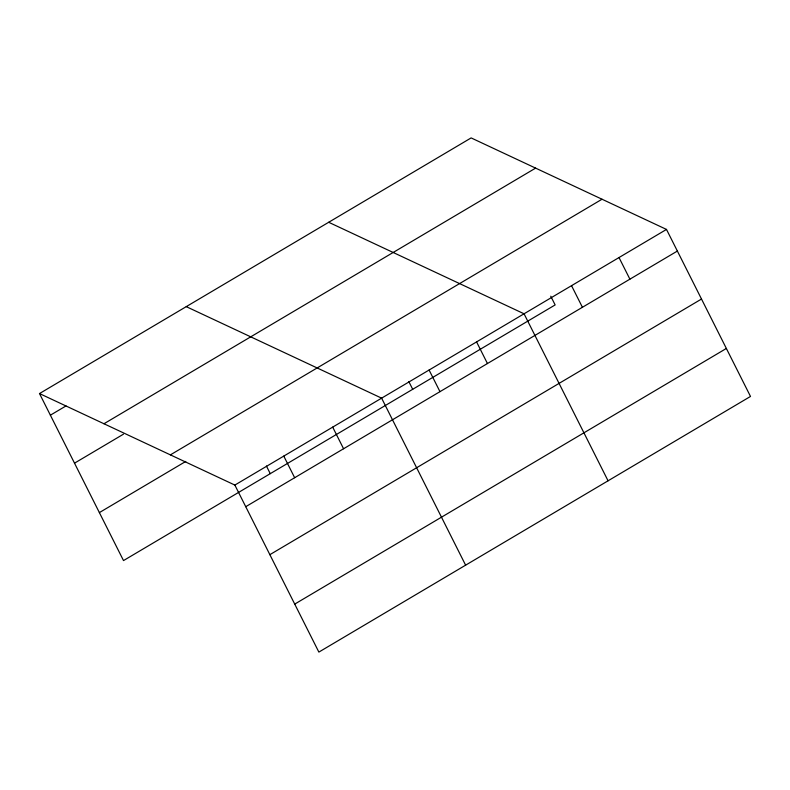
<?xml version="1.0" encoding="UTF-8"?>
<svg xmlns="http://www.w3.org/2000/svg" width="790" height="790" viewBox="0 0 790 790"><rect width="100%" height="100%" fill="white"/><g stroke="black" fill="none" stroke-linecap="round" stroke-linejoin="round"><path stroke-width="1.19" d="M39.5 393.558L471.136 137.914L666.493 229.426L750.5 396.442L318.864 652.086L234.857 485.07L39.5 393.558L123.507 560.574L555.143 304.93L550.758 296.21M50.382 415.185L65.995 405.942M103.964 423.756L535.61 168.112M74.507 463.167L123.428 434.194M170.393 454.872L602.029 199.228M99.372 512.601L185.759 461.429M234.857 485.07L666.493 229.426M245.739 506.696L677.376 251.052M269.864 554.669L701.51 299.035M294.729 604.103L726.365 348.459M328.699 222.276L524.056 313.788L608.063 480.804M186.262 306.639L381.619 398.15L465.616 565.166M619.014 257.54L629.897 279.176M571.535 285.664L582.418 307.29M476.577 341.902L487.45 363.538M429.098 370.026L439.971 391.652M408.865 381.669L412.706 389.292M332.699 427.123L343.571 448.75M283.778 456.097L294.66 477.723M266.418 466.021L270.259 473.654"/></g></svg>
